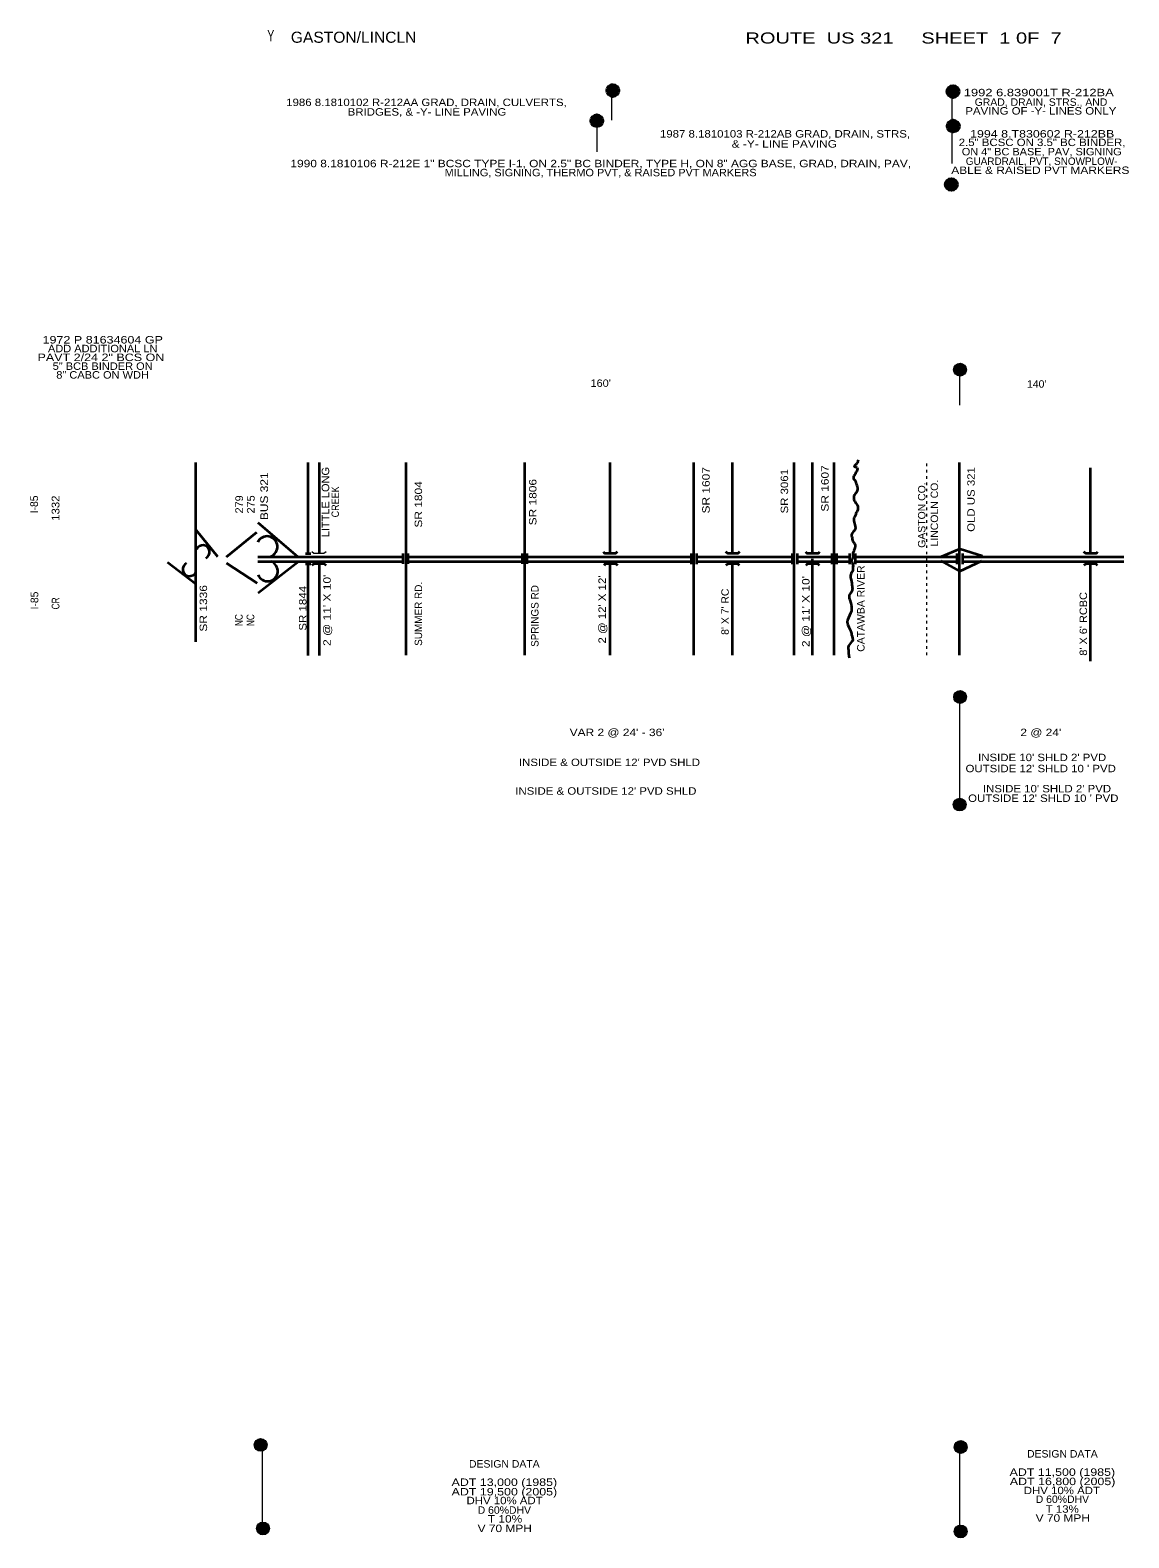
# Model space of a CAD drawing. Extents: x -13.5 to 75.2, y -13.8 to 53.7.
# Drawn here: x 32.7 to 75.2, y -4.7 to 53.7 of the extents above; entities that cross this region are included whole.
import ezdxf
from ezdxf.enums import TextEntityAlignment as Align

# ---------------------------------------------------------------- set-up
doc = ezdxf.new("R2010")
doc.units = 0
doc.header["$LTSCALE"] = 0.12
doc.linetypes.add('DOTTED', pattern=[1.5, 0.3, -1.2])
doc.layers.add('1', color=7, linetype='Continuous', lineweight=35)

msp = doc.modelspace()

# ---------------------------------------------------------------- hatches: boundary and pattern name
at = {"layer": '1'}
for points in [[(55.4653, 51.3999, 1), (54.9933, 51.3999, 1)], [(68.6458, 51.3605, 1), (68.1739, 51.3605, 1)], [(54.8455, 50.2322, 1), (54.3736, 50.2322, 1)], [(68.6559, 50.0258, 1), (68.184, 50.0258, 1)], [(68.5813, 47.7621, 1), (68.1094, 47.7621, 1)], [(68.9297, 40.586, 1), (68.4333, 40.586, 1)], [(68.9319, 27.9067, 1), (68.4356, 27.9067, 1)], [(68.9169, 23.7365, 1), (68.4205, 23.7365, 1)], [(41.8327, -1.0719, 1), (41.3364, -1.0719, 1)], [(68.9553, -1.1538, 1), (68.4589, -1.1538, 1)], [(41.9221, -4.3083, 1), (41.4257, -4.3083, 1)], [(68.9571, -4.4242, 1), (68.4607, -4.4242, 1)]]:
    msp.add_hatch(color=256, dxfattribs=at).paths.add_polyline_path(points)

# ---------------------------------------------------------------- linework, layer by layer
at = {"layer": '1', "lineweight": 13}
for p, q in [((55.181, 51.67), (55.181, 50.25)), ((68.361, 51.29), (68.361, 48.58)), ((54.621, 49.03), (54.621, 50.37)), ((68.361, 47.78), (68.361, 47.7)), ((68.661, 40.72), (68.661, 39.21)), ((68.661, 27.98), (68.661, 23.57)), ((41.651, -4.41), (41.651, -1.01)), ((68.661, -1.09), (68.661, -4.55))]:
    msp.add_line(p, q, dxfattribs=at)
at = {"layer": '1'}
for p, q in [((39.071, 30.04), (39.071, 36.99)), ((43.421, 33.46), (43.421, 36.99)), ((43.861, 33.46), (43.861, 36.99)), ((47.221, 29.53), (47.221, 36.99)), ((51.821, 29.53), (51.821, 36.99)), ((55.121, 33.46), (55.121, 36.99)), ((58.371, 29.53), (58.371, 36.99)), ((59.871, 33.46), (59.871, 36.99)), ((62.261, 29.53), (62.261, 36.99)), ((62.971, 33.46), (62.971, 36.99)), ((62.971, 33.46), (62.971, 36.99)), ((63.811, 29.53), (63.811, 36.99)), ((68.661, 29.53), (68.661, 36.99)), ((73.741, 33.46), (73.741, 36.78)), ((43.021, 33.34), (41.491, 34.65)), ((39.931, 33.34), (39.101, 34.36)), ((40.261, 33.34), (41.441, 34.29)), ((41.471, 33.34), (47.111, 33.34)), ((43.321, 33.46), (43.421, 33.46)), ((43.421, 33.46), (43.531, 33.46)), ((47.111, 33.15), (47.111, 33.46)), ((47.301, 33.34), (51.721, 33.34)), ((51.721, 33.46), (51.721, 33.12)), ((51.911, 33.34), (51.911, 33.46)), ((51.911, 33.06), (51.911, 33.34)), ((51.911, 33.34), (58.261, 33.34)), ((58.471, 33.46), (58.471, 33.34)), ((58.471, 33.34), (58.471, 33.05)), ((58.471, 33.34), (62.181, 33.34)), ((62.371, 33.46), (62.371, 33.34)), ((62.371, 33.34), (62.371, 33.05)), ((62.371, 33.34), (63.711, 33.34)), ((63.711, 33.46), (63.711, 33.34)), ((63.711, 33.34), (63.711, 33.05)), ((63.901, 33.34), (64.401, 33.34)), ((64.401, 33.46), (64.401, 33.34)), ((64.401, 33.34), (64.401, 33.05)), ((64.621, 33.46), (64.621, 33.34)), ((64.621, 33.34), (64.621, 33.05)), ((64.621, 33.34), (68.561, 33.34)), ((68.681, 33.64), (67.951, 33.34)), ((68.561, 33.46), (68.561, 33.34)), ((68.561, 33.34), (68.561, 33.05)), ((68.681, 33.64), (69.551, 33.37)), ((68.771, 33.46), (68.771, 33.34)), ((68.771, 33.37), (68.771, 33.05)), ((68.771, 33.34), (75.031, 33.34)), ((39.071, 32.28), (37.971, 33.11)), ((41.451, 32.32), (40.261, 33.09)), ((41.471, 33.15), (47.111, 33.15)), ((43.071, 33.15), (41.491, 31.93)), ((43.321, 33.06), (43.421, 33.06)), ((43.421, 33.06), (43.531, 33.06)), ((43.421, 29.51), (43.421, 33.06)), ((43.861, 29.51), (43.861, 33.06)), ((47.111, 33.06), (47.111, 33.15)), ((47.301, 33.15), (48.311, 33.15)), ((48.311, 33.15), (51.721, 33.15)), ((51.721, 33.15), (51.721, 33.06)), ((51.911, 33.15), (58.261, 33.15)), ((55.121, 29.53), (55.121, 33.06)), ((58.471, 33.15), (62.181, 33.15)), ((59.871, 29.53), (59.871, 33.06)), ((62.371, 33.15), (63.711, 33.15)), ((62.971, 29.53), (62.971, 33.26)), ((62.971, 29.53), (62.971, 33.06)), ((63.901, 33.15), (64.401, 33.15)), ((64.621, 33.15), (68.561, 33.15)), ((68.671, 32.78), (67.951, 33.18)), ((68.671, 32.78), (69.521, 33.18)), ((68.771, 33.15), (75.031, 33.15)), ((73.741, 29.29), (73.741, 33.06))]:
    msp.add_line(p, q, dxfattribs=at)
at = {"layer": '1', "linetype": 'DOTTED', "lineweight": 13}
msp.add_line((67.401, 29.53), (67.401, 36.99), dxfattribs=at)
at = {"layer": '1', "lineweight": 13}
msp.add_lwpolyline([(44.121, 33.53), (44.031, 33.46), (43.861, 33.46), (43.641, 33.46), (43.571, 33.53)], dxfattribs=at)
at = {"layer": '1'}
for points in [[(47.301, 33.06), (47.301, 33.15), (47.301, 33.46)], [(55.401, 33.53), (55.331, 33.46), (55.131, 33.46), (54.921, 33.46), (54.871, 33.53)], [(58.261, 33.46), (58.261, 33.34), (58.261, 33.05)], [(60.141, 33.53), (60.071, 33.46), (59.871, 33.46), (59.681, 33.46), (59.611, 33.53)], [(62.181, 33.46), (62.181, 33.34), (62.181, 33.05)], [(63.231, 33.53), (63.181, 33.46), (62.971, 33.46), (62.761, 33.46), (62.711, 33.53)], [(63.901, 33.46), (63.901, 33.34), (63.901, 33.05)], [(74.011, 33.53), (73.951, 33.46), (73.741, 33.46), (73.561, 33.46), (73.481, 33.53)], [(44.121, 33), (44.031, 33.06), (43.861, 33.06), (43.641, 33.06), (43.571, 33)], [(55.421, 33), (55.351, 33.06), (55.161, 33.06), (54.931, 33.06), (54.891, 33)], [(60.141, 33), (60.071, 33.06), (59.871, 33.06), (59.681, 33.06), (59.611, 33)], [(63.231, 33), (63.181, 33.06), (62.971, 33.06), (62.761, 33.06), (62.711, 33)], [(74.011, 33), (73.951, 33.06), (73.741, 33.06), (73.561, 33.06), (73.481, 33)]]:
    msp.add_lwpolyline(points, dxfattribs=at)
for centre in [(55.2293, 51.3999), (68.4099, 51.3605), (54.6096, 50.2322), (68.4199, 50.0258), (68.3453, 47.7621)]:
    msp.add_circle(centre, 0.236, dxfattribs=at)
at = {"layer": '1', "lineweight": 13}
for centre in [(68.6815, 40.586), (68.6837, 27.9067), (68.6687, 23.7365), (41.5845, -1.0719), (68.7071, -1.1538), (41.6739, -4.3083), (68.7089, -4.4242)]:
    msp.add_circle(centre, 0.2482, dxfattribs=at)
at = {"layer": '1'}
for centre, radius, start, end in [((41.8323, 33.7279), 0.402, 290.22486, 153.43495), ((39.3418, 33.5175), 0.2664, 296.56505, 156.03751), ((38.8342, 32.8543), 0.2664, 116.56505, 336.03751), ((41.8521, 32.7848), 0.3963, 202.0679, 69.44396)]:
    msp.add_arc(centre, radius, start, end, dxfattribs=at)
for points in [[(64.701, 36.78), (64.591, 36.85), (64.661, 36.92), (64.701, 36.97), (64.751, 37.09)], [(64.701, 36.79), (64.701, 36.7), (64.651, 36.61), (64.621, 36.54), (64.571, 36.47), (64.571, 36.34), (64.591, 36.32), (64.661, 36.17), (64.701, 36.04), (64.701, 35.91), (64.661, 35.82), (64.621, 35.78), (64.571, 35.69), (64.571, 35.56), (64.721, 35.28), (64.701, 35.11), (64.661, 35.04), (64.621, 34.92), (64.571, 34.83), (64.571, 34.73), (64.591, 34.63), (64.621, 34.41), (64.481, 34.19), (64.501, 34.04), (64.501, 34.02), (64.591, 33.85), (64.621, 33.74), (64.591, 33.64), (64.571, 33.58), (64.571, 33.57), (64.531, 33.48), (64.531, 33.37), (64.531, 33.3), (64.491, 33.24), (64.501, 33.11), (64.531, 33.03), (64.531, 32.86), (64.531, 32.81), (64.461, 32.7), (64.441, 32.61), (64.441, 32.53), (64.461, 32.44), (64.501, 32.19), (64.501, 32.03), (64.441, 31.93), (64.391, 31.85), (64.391, 31.79), (64.391, 31.73), (64.411, 31.67), (64.461, 31.49), (64.481, 31.35), (64.441, 31.15), (64.311, 30.8), (64.461, 30.41), (64.481, 30.32), (64.501, 30.06), (64.481, 30.04), (64.351, 29.82), (64.351, 29.8), (64.391, 29.42)]]:
    msp.add_spline(points, degree=3, dxfattribs=at)

# ---------------------------------------------------------------- texts
for s, height, width, p in [('Y', 0.43, 0.7, (41.978, 53.311)), ('GASTON/LINCLN', 0.43, 1.05, (45.187, 53.252)), ('ROUTE  US 321     SHEET  1 0F  7', 0.43, 1.35, (66.4925, 53.222)), ('1992 6.839001T R-212BA ', 0.2877, 1.3, (71.802, 51.18)), ('1986 8.1810102 R-212AA GRAD, DRAIN, CULVERTS,', 0.2877, 1.15, (48.01, 50.8)), ('GRAD, DRAIN, STRS., AND', 0.2877, 1.05, (71.819, 50.81)), ('BRIDGES, & -Y- LINE PAVING', 0.2877, 1.15, (48.031, 50.43)), ('PAVING OF -Y- LINES ONLY', 0.2877, 1.15, (71.8125, 50.47)), ('1987 8.1810103 R-212AB GRAD, DRAIN, STRS,', 0.2877, 1.15, (61.9005, 49.58)), ('1994 8.T830602 R-212BB', 0.2877, 1.25, (71.8645, 49.58)), ('& -Y- LINE PAVING', 0.2877, 1.2, (61.8745, 49.19)), ('2.5" BCSC ON 3.5" BC BINDER,', 0.2877, 1.15, (71.861, 49.25)), ('ON 4" BC BASE, PAV, SIGNING', 0.2877, 1.1, (71.8465, 48.89)), ('1990 8.1810106 R-212E 1" BCSC TYPE I-1, ON 2.5" BC BINDER, TYPE H, ON 8" AGG BASE, GRAD, DRAIN, PAV,', 0.2877, 1.2, (54.7625, 48.43)), ('MILLING, SIGNING, THERMO PVT, & RAISED PVT MARKERS', 0.2877, 1.1, (54.756, 48.08)), ('ABLE & RAISED PVT MARKERS ', 0.2877, 1.2, (71.8565, 48.17)), ('1972 P 81634604 GP', 0.29, 1.25, (35.468, 41.6)), ('ADD ADDITIONAL LN', 0.29, 1.1, (35.466, 41.26)), ('PAVT 2/24 2" BCS ON ', 0.29, 1.25, (35.4655, 40.92)), ('5" BCB BINDER ON', 0.29, 1.1, (35.4645, 40.58)), ('8" CABC ON WDH', 0.29, 1.1, (35.462, 40.24)), ("160'", 0.2877, 1.1, (54.7585, 39.92)), ("140'", 0.2877, 1.05, (71.652, 39.89)), ("VAR 2 @ 24' - 36'", 0.2877, 1.2, (55.3945, 26.39)), ("2 @ 24'", 0.2877, 1.2, (71.8105, 26.39)), ("INSIDE 10' SHLD 2' PVD", 0.2877, 1.15, (71.862, 25.42)), ("INSIDE & OUTSIDE 12' PVD SHLD", 0.2877, 1.15, (55.1005, 25.23)), ("OUTSIDE 12' SHLD 10 ' PVD", 0.2877, 1.15, (71.807, 24.99)), ("INSIDE & OUTSIDE 12' PVD SHLD", 0.2877, 1.15, (54.9605, 24.12)), ("OUTSIDE 12' SHLD 10 ' PVD", 0.2877, 1.15, (71.907, 23.84)), ("INSIDE 10' SHLD 2' PVD", 0.2877, 1.15, (72.052, 24.21)), ('DESIGN DATA', 0.2877, 1.05, (51.0265, -1.95)), ('DESIGN DATA', 0.2877, 1.05, (72.6465, -1.56)), ('ADT 11,500 (1985)', 0.2877, 1.25, (72.646, -2.27)), ('ADT 16,800 (2005)', 0.2877, 1.25, (72.6555, -2.63)), ('ADT 13,000 (1985)', 0.2877, 1.25, (51.0275, -2.66)), ('ADT 19,500 (2005)', 0.2877, 1.25, (51.029, -3.03)), ('DHV 10% ADT', 0.2877, 1.15, (72.6265, -2.98)), ('DHV 10% ADT', 0.2877, 1.15, (51.0365, -3.37)), ('D 60%DHV', 0.2877, 1.05, (51.027, -3.74)), ('D 60%DHV', 0.2877, 1.05, (72.647, -3.32)), ('T 13%', 0.2877, 1.15, (72.6425, -3.7)), ('T 10%', 0.2877, 1.2, (51.054, -4.08)), ('V 70 MPH', 0.2877, 1.2, (72.663, -4.05)), ('V 70 MPH', 0.2877, 1.2, (51.043, -4.45))]:
    msp.add_text(s, height=height, dxfattribs=dict(at, width=width)).set_placement(p, align=Align.CENTER)
msp.add_text('GUARDRAIL, PVT, SNOWPLOW-', height=0.2877, dxfattribs=at).set_placement((71.844, 48.52), align=Align.CENTER)
for s, height, width, p in [('SR 1607', 0.2877, 1.2, (63.591, 35.9845)), ('BUS 321', 0.3, 1.15, (41.873, 35.6835)), ('LITTLE LONG', 0.2893, 1.1, (44.241, 35.456)), ('SR 1804', 0.2877, 1.2, (47.841, 35.3675)), ('SR 1806', 0.2877, 1.2, (52.271, 35.4545)), ('SR 1607', 0.2877, 1.2, (58.981, 35.9145)), ('SR 3061', 0.2877, 1.15, (62.021, 35.8775)), ('LINCOLN CO.', 0.2877, 1.05, (67.831, 35.0285)), ('OLD US 321', 0.2877, 1.15, (69.25, 35.559)), ('1332', 0.3, 1.1, (33.79, 35.2205)), ('279', 0.3, 1.05, (40.904, 35.367)), ('275', 0.3, 1.05, (41.354, 35.367)), ('CREEK', 0.2893, 0.9, (44.621, 35.465)), ('GASTON CO.', 0.2877, 1.05, (67.341, 34.9535)), ('CATAWBA RIVER', 0.2877, 1.05, (64.981, 31.329)), ('SR 1336', 0.2893, 1.2, (39.511, 31.3385)), ('SR 1844', 0.2893, 1.15, (43.361, 31.3415)), ("2 @ 11' X 10'", 0.2893, 1.2, (44.301, 31.265)), ("2 @ 12' X 12'", 0.2877, 1.15, (54.961, 31.2945)), ("2 @ 11' X 10'", 0.2877, 1.2, (62.851, 31.216)), ('CR', 0.3, 0.8, (33.79, 31.5305)), ("8' X 7' RC", 0.2877, 1.05, (59.721, 31.2095)), ("8' X 6' RCBC", 0.2877, 1.1, (73.601, 30.738)), ('NC', 0.3, 0.8, (40.891, 30.8825)), ('NC', 0.3, 0.8, (41.341, 30.8825))]:
    msp.add_text(s, height=height, rotation=90, dxfattribs=dict(at, width=width)).set_placement(p, align=Align.CENTER)
for s, height, p in [('I-85', 0.3, (32.96, 35.3665)), ('SUMMER RD.', 0.2877, (47.841, 31.127)), ('SPRINGS RD', 0.2877, (52.351, 31.043)), ('I-85', 0.3, (32.972, 31.6435))]:
    msp.add_text(s, height=height, rotation=90, dxfattribs=at).set_placement(p, align=Align.CENTER)

doc.saveas('drawing.dxf')
